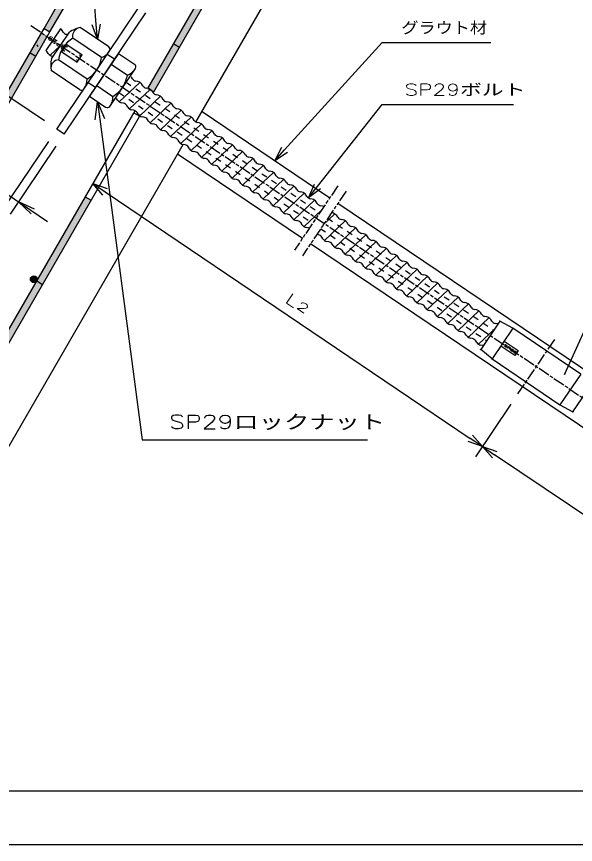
# Model space of a CAD drawing. Units: millimetres at full size; details may follow other scales. Extents: x -55 to 1935, y -55 to 1395.
# Drawn here: x 232 to 805, y -55 to 794 of the extents above; entities that cross this region are included whole.
import ezdxf
from ezdxf.enums import TextEntityAlignment as Align

# ---------------------------------------------------------------- set-up
doc = ezdxf.new("R2010")
doc.units = ezdxf.units.MM
doc.header["$PDMODE"] = 32
doc.header["$PDSIZE"] = 0.5
for name, pattern in [('CHAIN', [18.5, 12, -1.5, 3.5, -1.5]), ('CHAIN_DOUBLE_DASH', [23.5, 12, -1.5, 3.5, -1.5, 3.5, -1.5]), ('DASHED_SPACED', [12, 6, -6])]:
    doc.linetypes.add(name, pattern=pattern)
for name, color, linetype, lineweight in [('1 外形線', 7, 'Continuous', 25), ('3 隠れ線', 2, 'DASHED_SPACED', 25), ('4 中心線', 1, 'CHAIN', 25), ('5 想像線', 6, 'CHAIN_DOUBLE_DASH', 25), ('6 寸法線', 4, 'Continuous', 25), ('7 枠・タイトル', 7, 'Continuous', 25), ('DEFPOINTS_2', 7, 'Continuous', 25)]:
    doc.layers.add(name, color=color, linetype=linetype, lineweight=lineweight)
doc.styles.add('simplex.shx', font='')
doc.styles.get('simplex.shx').set_extended_font_data('simplex.shx')

# ---------------------------------------------------------------- blocks, each defined once
blk = doc.blocks.new('open_arrow')
at = {"color": 0, "linetype": 'Continuous', "lineweight": -2}
blk.add_lwpolyline([(7.5, 1.25), (0, 0), (7.5, -1.25)], dxfattribs=at)

msp = doc.modelspace()

# ---------------------------------------------------------------- hatches: boundary and pattern name
at = {"layer": '1 外形線'}
for points in [[(443.291, 839.434), (437.229, 842.934), (393.097, 766.496), (399.159, 762.996)], [(273.983, 806.184), (280.29, 803.108), (266.182, 778.673), (266.112, 778.759), (266.112, 778.759, 0.14909), (262.564, 780.78), (260.12, 782.173)], [(257.247, 763.196), (263.345, 773.759), (257.528, 777.683), (245.705, 757.205), (251.767, 753.705), (256.215, 761.409, -0.02177), (255.696, 761.727)], [(399.159, 762.996), (393.097, 766.496), (380.749, 745.108), (386.567, 741.184)], [(201.926, 667.377), (195.864, 670.877), (245.681, 757.164), (251.744, 753.664)], [(386.567, 741.184), (380.749, 745.108), (366.641, 720.673), (366.751, 720.655), (366.751, 720.655, -0.14909), (370.275, 718.593), (372.704, 717.173)], [(308.447, 605.877), (302.385, 609.377), (252.567, 523.09), (258.629, 519.59)], [(253.036, 524.84, 0.41421), (249.536, 528.34, 0.41421), (246.036, 524.84, 1)], [(258.629, 519.59), (252.567, 523.09), (202.749, 436.804), (208.812, 433.304)]]:
    msp.add_hatch(color=256, dxfattribs=at).paths.add_polyline_path(points)

# ---------------------------------------------------------------- linework, layer by layer
for p, q in [((260.12, 782.173), (508.445, 1212.284)), ((260.12, 782.173), (508.445, 1212.284)), ((266.182, 778.673), (514.507, 1208.784)), ((266.182, 778.673), (514.507, 1208.784)), ((366.641, 720.673), (614.966, 1150.784)), ((372.704, 717.173), (621.028, 1147.284)), ((415.937, 686.056), (664.255, 1116.155)), ((324.858, 755.528), (357.012, 803.198)), ((280.594, 673.81), (364.473, 798.165)), ((17.672, 362.24), (260.12, 782.173)), ((260.12, 782.173), (266.182, 778.673)), ((276.897, 781.804), (261.883, 759.544)), ((326.495, 763.194), (297.064, 783.045)), ((23.734, 358.74), (266.182, 778.673)), ((267.577, 750.953), (286.08, 778.385)), ((279.701, 778.386), (278.691, 780.052)), ((284.36, 775.834), (283.207, 776.022)), ((253.902, 763.479), (252.892, 765.144)), ((266.224, 754.625), (276.829, 764.668)), ((278.457, 758.142), (283.49, 765.603)), ((283.49, 765.603), (299.242, 754.979)), ((319.071, 752.188), (289.641, 772.039)), ((393.097, 766.496), (399.159, 762.996)), ((245.705, 757.205), (251.767, 753.705)), ((264.43, 756.377), (263.42, 758.043)), ((278.457, 758.142), (294.209, 747.517)), ((280.824, 759.863), (280.265, 759.034)), ((280.265, 759.034), (281.094, 758.475)), ((283.341, 763.593), (282.781, 762.764)), ((284.17, 763.034), (283.341, 763.593)), ((300.966, 719.981), (327.304, 759.029)), ((336.383, 756.52), (306.69, 712.498)), ((336.383, 756.52), (352.963, 745.336)), ((269.29, 753.493), (268.52, 753.618)), ((304.225, 730.177), (274.794, 750.029)), ((293.53, 750.087), (294.359, 749.527)), ((294.209, 747.517), (299.242, 754.979)), ((294.359, 749.527), (294.918, 750.356)), ((297.434, 754.087), (296.605, 754.646)), ((296.875, 753.258), (297.434, 754.087)), ((332.319, 750.496), (324.858, 755.528)), ((296.802, 719.172), (267.371, 739.023)), ((273.133, 678.842), (314.078, 739.546)), ((327.435, 702.123), (353.773, 741.171)), ((328.959, 745.514), (345.54, 734.33)), ((350.793, 730.434), (349.783, 732.1)), ((312.806, 721.44), (305.345, 726.473)), ((314.113, 723.503), (330.694, 712.319)), ((337.316, 706.673), (358.518, 726.75)), ((356.222, 727.757), (354.299, 728.069)), ((361.322, 723.333), (360.312, 724.998)), ((361.322, 723.333), (360.312, 724.998)), ((347.845, 699.571), (369.047, 719.648)), ((366.751, 720.655), (364.828, 720.968)), ((366.751, 720.655), (372.704, 717.173)), ((371.851, 716.231), (370.841, 717.896)), ((377.279, 713.553), (375.357, 713.866)), ((306.69, 712.498), (323.27, 701.314)), ((335.523, 708.425), (334.512, 710.09)), ((341.535, 705.353), (339.613, 705.666)), ((358.374, 692.47), (379.575, 712.546)), ((368.903, 685.368), (390.104, 705.444)), ((382.379, 709.129), (381.369, 710.795)), ((387.808, 706.452), (385.885, 706.764)), ((124.193, 300.74), (353.41, 697.756)), ((346.051, 701.323), (345.041, 702.989)), ((352.064, 698.251), (350.141, 698.564)), ((379.432, 678.266), (400.633, 698.343)), ((392.908, 702.027), (391.898, 703.693)), ((398.337, 699.35), (396.414, 699.662)), ((403.437, 694.926), (402.427, 696.591)), ((422.143, 696.804), (553.225, 608.388)), ((130.255, 297.24), (359.472, 694.256)), ((352.203, 695.664), (358.265, 692.164)), ((356.58, 694.221), (355.57, 695.887)), ((362.593, 691.15), (360.67, 691.462)), ((367.109, 687.119), (366.099, 688.785)), ((389.96, 671.164), (411.162, 691.241)), ((408.866, 692.248), (406.943, 692.561)), ((413.966, 687.824), (412.956, 689.489)), ((373.122, 684.048), (371.199, 684.361)), ((377.638, 680.018), (376.628, 681.683)), ((400.489, 664.063), (421.691, 684.139)), ((419.394, 685.146), (417.472, 685.459)), ((424.495, 680.722), (423.485, 682.388)), ((280.594, 673.81), (273.133, 678.842)), ((383.651, 676.946), (381.728, 677.259)), ((388.166, 672.916), (387.156, 674.582)), ((411.018, 656.961), (432.219, 677.038)), ((429.923, 678.045), (428, 678.357)), ((435.023, 673.62), (434.013, 675.286)), ((440.452, 670.943), (438.529, 671.256)), ((176.155, 270.74), (402.674, 663.083)), ((394.179, 669.845), (392.257, 670.157)), ((398.695, 665.814), (397.685, 667.48)), ((404.708, 662.743), (402.785, 663.055)), ((421.547, 649.859), (442.748, 669.936)), ((432.076, 642.757), (453.277, 662.834)), ((445.552, 666.519), (444.542, 668.184)), ((450.981, 663.841), (449.058, 664.154)), ((409.224, 658.712), (408.214, 660.378)), ((415.237, 655.641), (413.314, 655.954)), ((442.604, 635.656), (463.806, 655.732)), ((456.081, 659.417), (455.071, 661.082)), ((461.51, 656.739), (459.587, 657.052)), ((466.61, 652.315), (465.6, 653.981)), ((397.082, 653.397), (525.265, 566.936)), ((419.753, 651.611), (418.743, 653.276)), ((425.766, 648.539), (423.843, 648.852)), ((430.282, 644.509), (429.271, 646.175)), ((453.133, 628.554), (474.334, 648.631)), ((472.038, 649.638), (470.116, 649.95)), ((477.138, 645.213), (476.128, 646.879)), ((436.294, 641.438), (434.372, 641.75)), ((440.81, 637.407), (439.8, 639.073)), ((463.662, 621.452), (484.863, 641.529)), ((482.567, 642.536), (480.644, 642.849)), ((487.667, 638.112), (486.657, 639.777)), ((446.823, 634.336), (444.9, 634.648)), ((451.339, 630.306), (450.329, 631.971)), ((474.191, 614.35), (495.392, 634.427)), ((493.096, 635.434), (491.173, 635.747)), ((498.196, 631.01), (497.186, 632.675)), ((503.625, 628.332), (501.702, 628.645)), ((457.352, 627.234), (455.429, 627.547)), ((461.868, 623.204), (460.858, 624.869)), ((467.881, 620.132), (465.958, 620.445)), ((484.719, 607.249), (505.921, 627.325)), ((495.248, 600.147), (516.45, 620.224)), ((508.725, 623.908), (507.715, 625.574)), ((514.153, 621.231), (512.231, 621.543)), ((472.397, 616.102), (471.387, 617.768)), ((478.41, 613.031), (476.487, 613.343)), ((505.777, 593.045), (526.978, 613.122)), ((519.254, 616.806), (518.244, 618.472)), ((524.682, 614.129), (522.759, 614.442)), ((302.385, 609.377), (308.447, 605.877)), ((482.925, 609), (481.915, 610.666)), ((488.938, 605.929), (487.016, 606.241)), ((493.454, 601.899), (492.444, 603.564)), ((516.306, 585.943), (537.507, 606.02)), ((529.782, 609.705), (528.772, 611.37)), ((535.211, 607.027), (533.288, 607.34)), ((540.311, 602.603), (539.301, 604.268)), ((499.467, 598.827), (497.544, 599.14)), ((503.983, 594.797), (502.973, 596.463)), ((526.835, 578.842), (544.719, 595.778)), ((545.74, 599.926), (543.817, 600.238)), ((561.515, 602.796), (1021.166, 292.758)), ((509.996, 591.725), (508.073, 592.038)), ((514.512, 587.695), (513.502, 589.361)), ((546.233, 580.139), (558.565, 591.817)), ((556.269, 592.824), (554.935, 593.041)), ((561.369, 588.399), (560.359, 590.065)), ((566.797, 585.722), (564.875, 586.035)), ((520.525, 584.624), (518.602, 584.936)), ((525.041, 580.593), (524.03, 582.259)), ((531.053, 577.522), (529.131, 577.835)), ((547.892, 564.638), (569.094, 584.715)), ((558.421, 557.537), (579.622, 577.613)), ((571.897, 581.298), (570.887, 582.963)), ((577.326, 578.62), (575.403, 578.933)), ((541.582, 570.42), (539.866, 570.699)), ((568.95, 550.435), (590.151, 570.511)), ((582.426, 574.196), (581.416, 575.862)), ((587.855, 571.519), (585.932, 571.831)), ((533.556, 561.344), (993.207, 251.306)), ((546.098, 566.39), (545.088, 568.056)), ((552.111, 563.318), (550.188, 563.631)), ((556.627, 559.288), (555.617, 560.954)), ((579.478, 543.333), (600.68, 563.41)), ((592.955, 567.094), (591.945, 568.76)), ((598.384, 564.417), (596.461, 564.729)), ((603.484, 559.993), (602.474, 561.658)), ((562.64, 556.217), (560.717, 556.529)), ((567.156, 552.186), (566.146, 553.852)), ((590.007, 536.231), (611.209, 556.308)), ((608.913, 557.315), (606.99, 557.628)), ((614.013, 552.891), (613.003, 554.556)), ((573.169, 549.115), (571.246, 549.428)), ((577.685, 545.085), (576.674, 546.75)), ((600.536, 529.13), (621.737, 549.206)), ((619.441, 550.213), (617.518, 550.526)), ((624.541, 545.789), (623.531, 547.455)), ((583.697, 542.013), (581.775, 542.326)), ((588.213, 537.983), (587.203, 539.649)), ((594.226, 534.912), (592.303, 535.224)), ((611.065, 522.028), (632.266, 542.105)), ((629.97, 543.112), (628.047, 543.424)), ((635.07, 538.687), (634.06, 540.353)), ((640.499, 536.01), (638.576, 536.322)), ((598.742, 530.881), (597.732, 532.547)), ((604.755, 527.81), (602.832, 528.122)), ((621.594, 514.926), (642.795, 535.003)), ((632.122, 507.824), (653.324, 527.901)), ((645.599, 531.586), (644.589, 533.251)), ((651.028, 528.908), (649.105, 529.221)), ((252.567, 523.09), (258.629, 519.59)), ((609.271, 523.779), (608.261, 525.445)), ((615.284, 520.708), (613.361, 521.021)), ((619.8, 516.678), (618.79, 518.343)), ((642.651, 500.723), (663.853, 520.799)), ((656.128, 524.484), (655.118, 526.149)), ((661.556, 521.806), (659.634, 522.119)), ((666.656, 517.382), (665.646, 519.048)), ((625.813, 513.606), (623.89, 513.919)), ((630.328, 509.576), (629.318, 511.242)), ((653.18, 493.621), (674.381, 513.698)), ((672.085, 514.705), (670.162, 515.017)), ((677.185, 510.28), (676.175, 511.946)), ((636.341, 506.505), (634.419, 506.817)), ((640.857, 502.474), (639.847, 504.14)), ((663.709, 486.519), (684.91, 506.596)), ((682.614, 507.603), (680.691, 507.916)), ((687.714, 503.179), (686.704, 504.844)), ((646.87, 499.403), (644.947, 499.715)), ((651.386, 495.373), (650.376, 497.038)), ((657.399, 492.301), (655.476, 492.614)), ((674.237, 479.417), (695.439, 499.494)), ((693.143, 500.501), (691.22, 500.814)), ((698.243, 496.077), (697.233, 497.742)), ((703.672, 493.399), (701.749, 493.712)), ((661.915, 488.271), (660.905, 489.936)), ((667.928, 485.199), (666.005, 485.512)), ((684.766, 472.316), (705.968, 492.392)), ((695.295, 465.214), (716.496, 485.291)), ((708.772, 488.975), (707.762, 490.641)), ((714.2, 486.298), (712.278, 486.61)), ((672.444, 481.169), (671.433, 482.835)), ((678.456, 478.098), (676.534, 478.41)), ((682.972, 474.067), (681.962, 475.733)), ((727.736, 481.664), (708.151, 452.657)), ((719.3, 481.873), (718.29, 483.539)), ((724.729, 479.196), (722.806, 479.509)), ((741.007, 474.514), (727.736, 481.664)), ((688.985, 470.996), (687.062, 471.308)), ((693.501, 466.966), (692.491, 468.631)), ((705.824, 458.112), (722.489, 473.894)), ((741.007, 474.513), (719.743, 443.02)), ((810.624, 427.51), (741.007, 474.513)), ((699.514, 463.894), (697.591, 464.207)), ((704.03, 459.864), (703.02, 461.529)), ((732.054, 461.253), (746.383, 451.578)), ((710.043, 456.792), (708.12, 457.105)), ((719.743, 443.02), (708.151, 452.657)), ((743.026, 446.605), (728.696, 456.28)), ((746.383, 451.578), (743.026, 446.605)), ((719.743, 443.02), (789.361, 396.016)), ((810.624, 427.51), (789.361, 396.016)), ((802.632, 388.865), (822.217, 417.873)), ((789.361, 396.016), (802.632, 388.865))]:
    msp.add_line(p, q, dxfattribs=at)
msp.add_circle((249.536, 524.84), 3.5, dxfattribs=at)
for centre, radius, start, end in [((272.983, 776), 7, 35.36613, 56), ((307.021, 744.304), 40, 104.41356, 121.5683), ((298.212, 774.264), 8.855, 115.31838, 194.55037), ((284.594, 781.859), 6, 215.36383, 256.63395), ((305.323, 745.449), 30.871, 120.53146, 171.4686), ((258.527, 754.57), 6, 35.36605, 56), ((270.139, 760.428), 7, 215.36613, 256.63387), ((314.156, 766.36), 15, 289.13013, 326.00003), ((324.817, 760.706), 3, 326.00003, 56.00003), ((307.021, 744.304), 40, 170.43176, 187.5865), ((275.942, 741.248), 8.855, 97.44974, 176.68206), ((288.542, 756.768), 30.871, 300.53146, 351.4686), ((340.624, 748.502), 15, 289.1301, 326), ((351.286, 742.849), 3, 326, 56), ((315.011, 738.91), 30.871, 326, 351.46857), ((344.075, 728.048), 7, 35.36613, 38.77858), ((355.686, 733.907), 6, 215.36383, 256.63395), ((289.244, 729.426), 15, 326.00003, 2.86993), ((354.604, 720.946), 7, 35.36613, 76.63387), ((354.604, 720.946), 7, 35.36613, 38.77858), ((366.215, 726.805), 6, 215.36383, 256.63395), ((298.479, 721.659), 3, 236.00003, 326.00003), ((315.011, 738.91), 30.871, 300.53143, 326), ((365.132, 713.845), 7, 35.36613, 76.63387), ((376.744, 719.703), 6, 215.36383, 256.63395), ((375.661, 706.743), 7, 35.36613, 76.63387), ((315.712, 711.568), 15, 326, 2.8699), ((329.62, 706.618), 6, 35.36605, 35.79322), ((341.231, 712.476), 7, 215.36613, 256.63387), ((340.148, 699.516), 6, 35.36605, 76.63008), ((387.272, 712.602), 6, 215.36383, 256.63395), ((386.19, 699.641), 7, 35.36613, 76.63387), ((324.948, 703.801), 3, 236, 326), ((340.148, 699.516), 6, 35.36605, 35.79322), ((351.76, 705.374), 7, 215.36613, 256.63387), ((350.677, 692.414), 6, 35.36605, 76.63008), ((397.801, 705.5), 6, 215.36383, 256.63395), ((396.719, 692.539), 7, 35.36613, 76.63387), ((362.288, 698.273), 7, 215.36613, 256.63387), ((361.206, 685.312), 6, 35.36605, 76.63008), ((408.33, 698.398), 6, 215.36383, 256.63395), ((407.247, 685.438), 7, 35.36613, 76.63387), ((372.817, 691.171), 7, 215.36613, 256.63387), ((371.735, 678.211), 6, 35.36605, 76.63008), ((383.346, 684.069), 7, 215.36613, 256.63387), ((418.859, 691.296), 6, 215.36383, 256.63395), ((417.776, 678.336), 7, 35.36613, 76.63387), ((429.387, 684.195), 6, 215.36383, 256.63395), ((382.264, 671.109), 6, 35.36605, 76.63008), ((393.875, 676.968), 7, 215.36613, 256.63387), ((428.305, 671.234), 7, 35.36613, 76.63387), ((439.916, 677.093), 6, 215.36383, 256.63395), ((392.792, 664.007), 6, 35.36605, 76.63008), ((404.404, 669.866), 7, 215.36613, 256.63387), ((403.321, 656.905), 6, 35.36605, 76.63008), ((438.834, 664.133), 7, 35.36613, 76.63387), ((450.445, 669.991), 6, 215.36383, 256.63395), ((449.363, 657.031), 7, 35.36613, 76.63387), ((414.932, 662.764), 7, 215.36613, 256.63387), ((413.85, 649.804), 6, 35.36605, 76.63008), ((460.974, 662.889), 6, 215.36383, 256.63395), ((459.891, 649.929), 7, 35.36613, 76.63387), ((425.461, 655.662), 7, 215.36613, 256.63387), ((424.379, 642.702), 6, 35.36605, 76.63008), ((471.503, 655.788), 6, 215.36383, 256.63395), ((470.42, 642.827), 7, 35.36613, 76.63387), ((435.99, 648.561), 7, 215.36613, 256.63387), ((434.907, 635.6), 6, 35.36605, 76.63008), ((446.519, 641.459), 7, 215.36613, 256.63387), ((482.031, 648.686), 6, 215.36383, 256.63395), ((480.949, 635.726), 7, 35.36613, 76.63387), ((492.56, 641.584), 6, 215.36383, 256.63395), ((445.436, 628.498), 6, 35.36605, 76.63008), ((457.047, 634.357), 7, 215.36613, 256.63387), ((491.478, 628.624), 7, 35.36613, 76.63387), ((503.089, 634.483), 6, 215.36383, 256.63395), ((455.965, 621.397), 6, 35.36605, 76.63008), ((467.576, 627.255), 7, 215.36613, 256.63387), ((466.494, 614.295), 6, 35.36605, 76.63008), ((502.006, 621.522), 7, 35.36613, 76.63387), ((513.618, 627.381), 6, 215.36383, 256.63395), ((512.535, 614.42), 7, 35.36613, 76.63387), ((478.105, 620.154), 7, 215.36613, 256.63387), ((477.023, 607.193), 6, 35.36605, 76.63008), ((524.146, 620.279), 6, 215.36383, 256.63395), ((523.064, 607.319), 7, 35.36613, 76.63387), ((488.634, 613.052), 7, 215.36613, 256.63387), ((487.551, 600.091), 6, 35.36605, 76.63008), ((534.675, 613.177), 6, 215.36383, 256.63395), ((533.593, 600.217), 7, 35.36613, 76.63387), ((499.163, 605.95), 7, 215.36613, 256.63387), ((498.08, 592.99), 6, 35.36605, 76.63008), ((509.691, 598.848), 7, 215.36613, 256.63387), ((545.204, 606.076), 6, 215.36383, 256.63395), ((544.122, 593.115), 7, 64.15876, 76.63387), ((508.609, 585.888), 6, 35.36605, 76.63008), ((520.22, 591.747), 7, 215.36613, 256.63387), ((554.65, 586.013), 7, 35.36613, 76.63387), ((566.262, 591.872), 6, 215.36383, 256.63395), ((519.138, 578.786), 6, 35.36605, 76.63008), ((530.749, 584.645), 7, 215.36613, 256.63387), ((565.179, 578.912), 7, 35.36613, 76.63387), ((576.79, 584.77), 6, 215.36383, 256.63395), ((575.708, 571.81), 7, 35.36613, 76.63387), ((529.666, 571.685), 6, 65.5303, 76.63008), ((540.195, 564.583), 6, 35.36605, 76.63008), ((587.319, 577.669), 6, 215.36383, 256.63395), ((586.237, 564.708), 7, 35.36613, 76.63387), ((551.806, 570.441), 7, 215.36613, 256.63387), ((550.724, 557.481), 6, 35.36605, 76.63008), ((597.848, 570.567), 6, 215.36383, 256.63395), ((596.766, 557.606), 7, 35.36613, 76.63387), ((562.335, 563.34), 7, 215.36613, 256.63387), ((561.253, 550.379), 6, 35.36605, 76.63008), ((572.864, 556.238), 7, 215.36613, 256.63387), ((608.377, 563.465), 6, 215.36383, 256.63395), ((607.294, 550.505), 7, 35.36613, 76.63387), ((618.906, 556.363), 6, 215.36383, 256.63395), ((571.782, 543.278), 6, 35.36605, 76.63008), ((583.393, 549.136), 7, 215.36613, 256.63387), ((617.823, 543.403), 7, 35.36613, 76.63387), ((629.434, 549.262), 6, 215.36383, 256.63395), ((582.31, 536.176), 6, 35.36605, 76.63008), ((593.922, 542.035), 7, 215.36613, 256.63387), ((628.352, 536.301), 7, 35.36613, 76.63387), ((639.963, 542.16), 6, 215.36383, 256.63395), ((638.881, 529.199), 7, 35.36613, 76.63387), ((592.839, 529.074), 6, 35.36605, 76.63008), ((604.45, 534.933), 7, 215.36613, 256.63387), ((603.368, 521.972), 6, 35.36605, 76.63008), ((650.492, 535.058), 6, 215.36383, 256.63395), ((649.409, 522.098), 7, 35.36613, 76.63387), ((614.979, 527.831), 7, 215.36613, 256.63387), ((613.897, 514.871), 6, 35.36605, 76.63008), ((661.021, 527.956), 6, 215.36383, 256.63395), ((659.938, 514.996), 7, 35.36613, 76.63387), ((625.508, 520.729), 7, 215.36613, 256.63387), ((624.425, 507.769), 6, 35.36605, 76.63008), ((671.549, 520.855), 6, 215.36383, 256.63395), ((670.467, 507.894), 7, 35.36613, 76.63387), ((682.078, 513.753), 6, 215.36383, 256.63395), ((636.037, 513.628), 7, 215.36613, 256.63387), ((634.954, 500.667), 6, 35.36605, 76.63008), ((646.566, 506.526), 7, 215.36613, 256.63387), ((680.996, 500.793), 7, 35.36613, 76.63387), ((692.607, 506.651), 6, 215.36383, 256.63395), ((645.483, 493.565), 6, 35.36605, 76.63008), ((657.094, 499.424), 7, 215.36613, 256.63387), ((691.525, 493.691), 7, 35.36613, 76.63387), ((703.136, 499.55), 6, 215.36383, 256.63395), ((702.053, 486.589), 7, 35.36613, 76.63387), ((656.012, 486.464), 6, 35.36605, 76.63008), ((667.623, 492.322), 7, 215.36613, 256.63387), ((666.541, 479.362), 6, 35.36605, 76.63008), ((713.665, 492.448), 6, 215.36383, 256.63395), ((712.582, 479.487), 7, 35.36613, 76.63387), ((678.152, 485.221), 7, 215.36613, 256.63387), ((677.069, 472.26), 6, 35.36605, 76.63008), ((724.193, 485.346), 6, 215.36383, 256.63395), ((723.111, 472.386), 7, 67.16781, 76.63387), ((688.681, 478.119), 7, 215.36613, 256.63387), ((687.598, 465.158), 6, 35.36605, 76.63008), ((699.209, 471.017), 7, 215.36613, 256.63387), ((698.127, 458.057), 6, 35.36605, 76.63008), ((709.738, 463.915), 7, 215.36613, 256.63387), ((708.656, 450.955), 6, 69.17984, 76.63008)]:
    msp.add_arc(centre, radius, start, end, dxfattribs=at)
for p in [(727.736, 481.664), (741.007, 474.513), (708.151, 452.657), (708.151, 452.657), (708.151, 452.657), (719.743, 443.02), (719.743, 443.02), (802.632, 388.865)]:
    msp.add_point(p, dxfattribs=at)
at = {"layer": '3 隠れ線'}
for p, q in [((344.239, 727.036), (542.88, 593.051)), ((336.969, 716.259), (535.61, 582.273)), ((551.17, 587.459), (721.566, 472.526)), ((543.901, 576.681), (714.291, 461.752))]:
    msp.add_line(p, q, dxfattribs=at)
at = {"layer": '4 中心線'}
for p, q in [((246.408, 785.183), (1300.472, 74.208)), ((746.179, 407.117), (784.188, 463.413))]:
    msp.add_line(p, q, dxfattribs=at)
at = {"layer": '5 想像線'}
for p, q in [((561.593, 620.793), (516.898, 554.531)), ((569.883, 615.201), (525.188, 548.939))]:
    msp.add_line(p, q, dxfattribs=at)
at = {"layer": '6 寸法線'}
for p, q in [((260.498, 687.364), (80.75, 808.606)), ((314.768, 771.103), (309.617, 785.753)), ((314.768, 771.103), (313.625, 786.06)), ((317.632, 786.366), (314.768, 771.103)), ((312.558, 688.429), (314.98, 706.906)), ((314.98, 706.906), (322.121, 689.693)), ((314.98, 706.906), (317.339, 689.061)), ((142.554, 665.845), (263.583, 584.211)), ((264.611, 666.208), (217.754, 596.74)), ((272.072, 661.175), (225.215, 591.707)), ((496.817, 646.436), (503.921, 660.245)), ((496.817, 646.436), (506.897, 657.544)), ((509.874, 654.843), (496.817, 646.436)), ((320.425, 611.247), (310.242, 622.972)), ((310.242, 622.972), (324.923, 617.909)), ((310.242, 622.972), (322.674, 614.578)), ((531.32, 608.203), (537.44, 622.475)), ((322.674, 614.578), (697.352, 361.606)), ((531.32, 608.203), (540.598, 619.989)), ((543.756, 617.503), (531.32, 608.203)), ((739.073, 396.591), (702.678, 342.687)), ((739.073, 396.591), (702.678, 342.687)), ((709.784, 353.212), (695.103, 358.275)), ((709.784, 353.212), (697.352, 361.606)), ((699.602, 364.937), (709.784, 353.212)), ((719.967, 341.488), (709.784, 353.212)), ((709.784, 353.212), (724.465, 348.15)), ((709.784, 353.212), (722.216, 344.819)), ((1198.62, 23.163), (722.216, 344.819))]:
    msp.add_line(p, q, dxfattribs=at)
for points in [[(313.625, 786.06), (299.76, 967.403), (126.513, 967.403)], [(506.897, 657.544), (606.799, 767.627), (718.333, 767.627)], [(540.598, 619.989), (606.799, 704.083), (741.647, 704.083)], [(317.339, 689.061), (360.816, 360.201), (591.753, 360.201)], [(794.353, 427.79), (831.804, 510.637), (986.918, 510.637)], [(794.739, 428.645), (793.967, 426.936), (794.739, 428.645)]]:
    msp.add_lwpolyline(points, dxfattribs=at)
at = {"layer": '7 枠・タイトル'}
msp.add_line((0, 0), (1880, 0), dxfattribs=at)
at = {"layer": 'DEFPOINTS_2'}
msp.add_lwpolyline([(-55, -55), (1935, -55), (1935, 1395), (-55, 1395)], close=True, dxfattribs=at)

# ---------------------------------------------------------------- block references
at = {"layer": '6 寸法線', "xscale": 2.4, "yscale": 2.4, "rotation": 326}
msp.add_blockref('open_arrow', (233.737, 604.342), dxfattribs=at)

# ---------------------------------------------------------------- texts
at = {"layer": '1 外形線', "style": 'simplex.shx'}
for height, rotation, width, p in [(4.032, 146, 1.5, (283.771, 764.184)), (2.199, 325.974, 2.05, (731.033, 456.169))]:
    msp.add_text('SP29', height=height, rotation=rotation, dxfattribs=dict(at, width=width)).set_placement(p, align=Align.BOTTOM_LEFT)
at = {"layer": '6 寸法線', "style": 'simplex.shx'}
for s, height, width, p in [('グラウト材', 11.73, 1.1, (626.599, 773.494)), ('SP29ボルト', 11.73, 1.4, (629.799, 709.95)), ('SP29ロックナット', 14.08, 1.35, (388.416, 367.241))]:
    msp.add_text(s, height=height, dxfattribs=dict(at, width=width)).set_placement(p, align=Align.BOTTOM_LEFT)
for s, height, width, p in [('L', 11.73, 1.4, (504.614, 498.816)), ('2', 8.798, 1.6, (516.766, 493.668))]:
    msp.add_text(s, height=height, rotation=325.974, dxfattribs=dict(at, width=width)).set_placement(p, align=Align.BOTTOM_LEFT)

doc.saveas('drawing.dxf')
